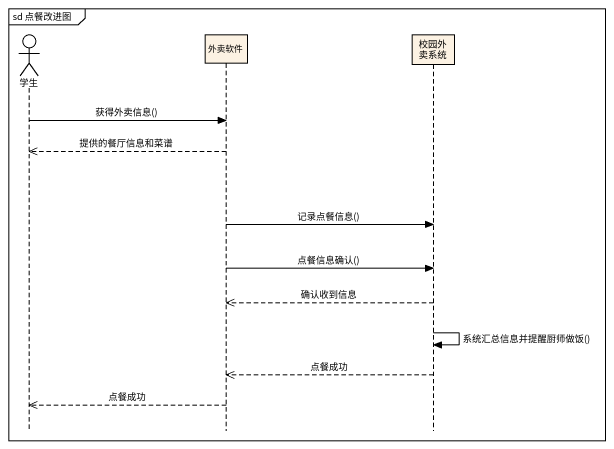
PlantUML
@startuml
mainframe sd 点餐改进图
hide footbox
actor 学生
participant 外卖软件
participant 校园外卖系统

学生 -> 外卖软件 : 获得外卖信息()
外卖软件 -->> 学生 : 提供的餐厅信息和菜谱
外卖软件 -> 校园外卖系统 : 记录点餐信息()
外卖软件 -> 校园外卖系统 : 点餐信息确认()
校园外卖系统 -->> 外卖软件 : 确认收到信息
校园外卖系统 -> 校园外卖系统 : 系统汇总信息并提醒厨师做饭()
校园外卖系统 -->> 外卖软件 : 点餐成功
外卖软件 -->> 学生 : 点餐成功
@enduml
